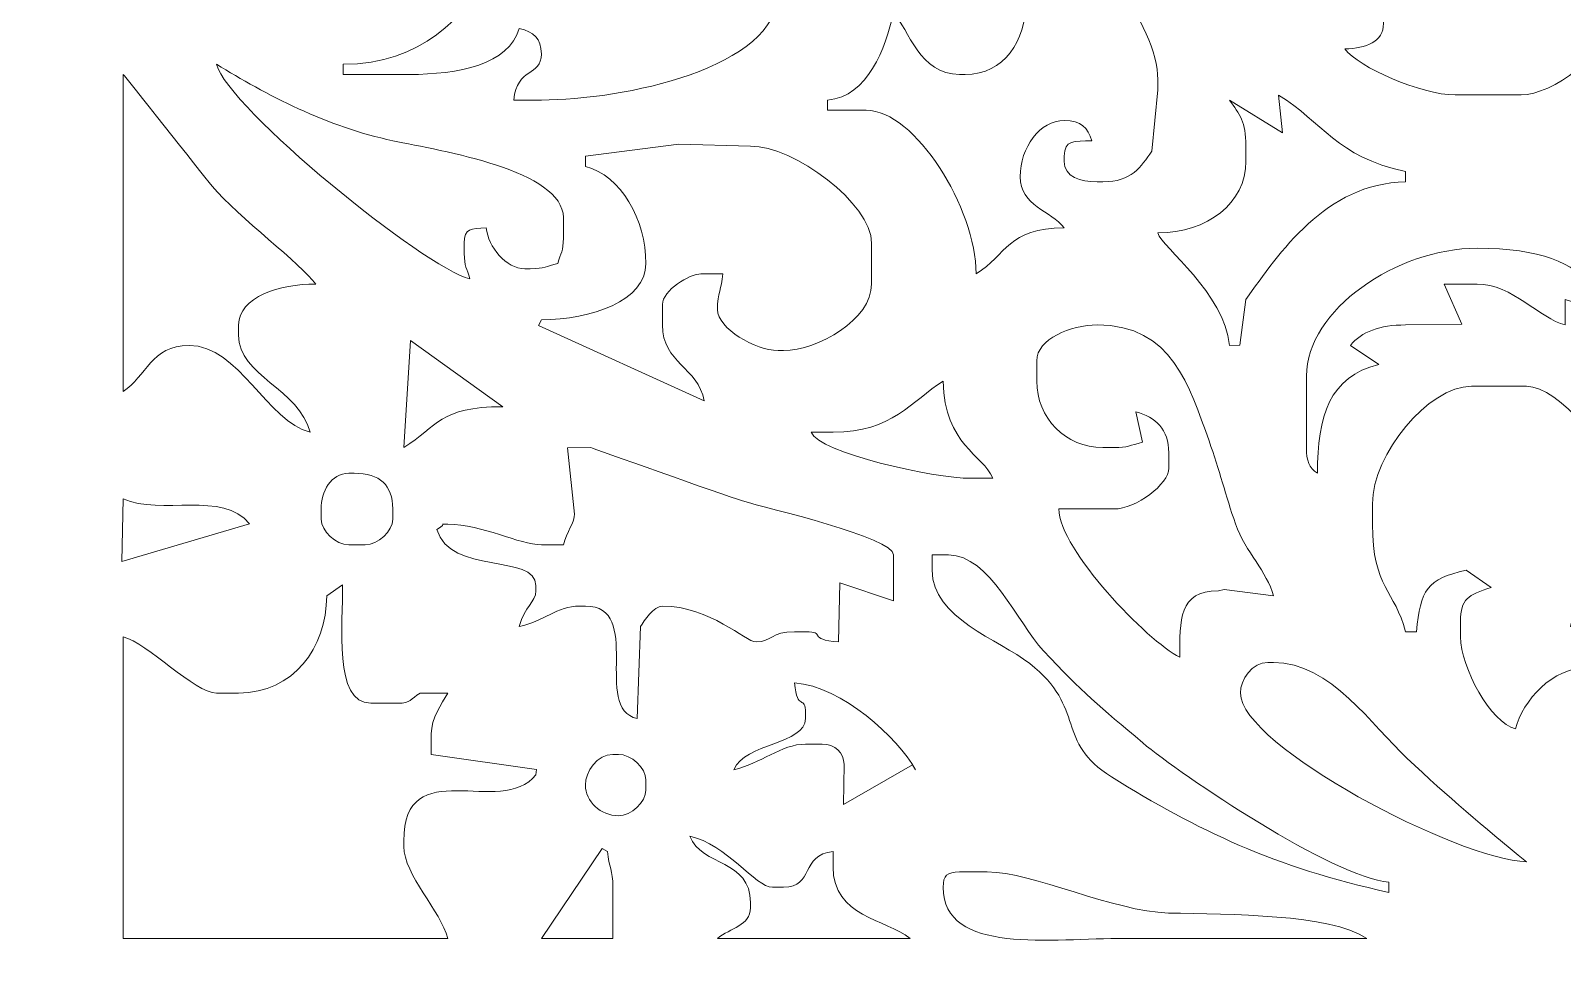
# Model space of a CAD drawing. Header units: millimetres. Extents: x -350 to -130, y -110 to 238.
# Drawn here: x -303.4 to -241.4, y 113.4 to 151.5 of the extents above; entities that cross this region are included whole.
import ezdxf

# ---------------------------------------------------------------- set-up
doc = ezdxf.new("R2010")
doc.units = ezdxf.units.MM
doc.header["$MEASUREMENT"] = 0
doc.layers.add('layer 1', color=7, linetype='Continuous')

msp = doc.modelspace()

# ---------------------------------------------------------------- linework, layer by layer
at = {"layer": 'layer 1', "color": 250, "lineweight": 9}
msp.add_open_spline([(-341.75, 237.5), (-341.75, 237.5), (-138.25, 237.5), (-138.25, 237.5), (-138.25, 237.5), (-133.7125, 237.5), (-130, 233.9225), (-130, 229.55), (-130, 229.55), (-130, 229.55), (-130, 86.45), (-130, 86.45), (-130, 86.45), (-130, 82.0775), (-133.7125, 78.5), (-138.25, 78.5), (-138.25, 78.5), (-138.25, 78.5), (-341.75, 78.5), (-341.75, 78.5), (-341.75, 78.5), (-346.2875, 78.5), (-350, 82.0775), (-350, 86.45), (-350, 86.45), (-350, 86.45), (-350, 229.55), (-350, 229.55), (-350, 229.55), (-350, 233.9225), (-346.2875, 237.5), (-341.75, 237.5)], degree=3, knots=[0, 0, 0, 0, 0.1111111, 0.1111111, 0.1111111, 0.1111111, 0.2222222, 0.2222222, 0.2222222, 0.2222222, 0.3333333, 0.3333333, 0.3333333, 0.3333333, 0.4444444, 0.4444444, 0.4444444, 0.4444445, 0.5555556, 0.5555556, 0.5555556, 0.5555556, 0.6666667, 0.6666667, 0.6666667, 0.6666667, 0.7777778, 0.7777778, 0.7777778, 0.7777778, 1, 1, 1, 1], dxfattribs=at)
at = {"layer": 'layer 1', "lineweight": 9}
for points, knots in [([(-288.0562, 149.7299), (-286.0791, 149.7299), (-284.0234, 150.1302), (-283.6036, 151.5902), (-283.6036, 151.5902), (-283.0199, 151.4455), (-282.713, 151.191), (-282.713, 150.5567), (-282.713, 150.5567), (-282.713, 149.6379), (-283.7059, 150.0382), (-283.8261, 148.6963), (-283.8261, 148.6963), (-283.8261, 148.6963), (-282.713, 148.6963), (-282.713, 148.6963), (-282.713, 148.6963), (-279.4419, 148.6963), (-273.1398, 149.9787), (-273.1398, 153.0371), (-273.1398, 153.0371), (-273.1398, 153.0371), (-273.1398, 153.4505), (-273.1398, 153.4505), (-273.1398, 153.4505), (-273.1398, 154.1088), (-274.2742, 154.8974), (-275.1435, 154.8974), (-275.1435, 154.8974), (-275.1435, 154.8974), (-276.034, 154.8974), (-276.034, 154.8974), (-276.034, 154.8974), (-276.7184, 154.8974), (-276.9245, 154.2919), (-276.9245, 153.6572), (-276.9245, 153.6572), (-276.9245, 152.8481), (-276.5884, 153.6344), (-276.4793, 152.417), (-276.4793, 152.417), (-276.4793, 152.417), (-277.1472, 152.417), (-277.1472, 152.417), (-277.1472, 152.417), (-278.224, 152.417), (-278.9282, 153.0708), (-278.9282, 154.0706), (-278.9282, 154.0706), (-278.9282, 154.0706), (-278.9282, 155.1041), (-278.9282, 155.1041), (-278.9282, 155.1041), (-278.9282, 156.9004), (-277.5141, 157.7913), (-275.5888, 157.7913), (-275.5888, 157.7913), (-275.5888, 157.7913), (-275.5888, 158.2047), (-275.5888, 158.2047), (-275.5888, 158.2047), (-277.7911, 158.2047), (-279.1509, 159.4741), (-279.1509, 161.512), (-279.1509, 161.512), (-279.1509, 162.296), (-278.3806, 163.579), (-277.5925, 163.579), (-277.5925, 163.579), (-277.5925, 163.579), (-276.4793, 163.579), (-276.4793, 163.579), (-276.4793, 163.579), (-276.5884, 162.3616), (-276.9245, 163.1479), (-276.9245, 162.3388), (-276.9245, 162.3388), (-276.9245, 161.7041), (-276.7184, 161.0986), (-276.034, 161.0986), (-276.034, 161.0986), (-276.034, 161.0986), (-275.1435, 161.0986), (-275.1435, 161.0986), (-275.1435, 161.0986), (-274.2742, 161.0986), (-273.1398, 161.8872), (-273.1398, 162.5455), (-273.1398, 162.5455), (-273.1398, 162.5455), (-273.1398, 163.3723), (-273.1398, 163.3723), (-273.1398, 163.3723), (-273.1398, 165.8909), (-279.6814, 167.2997), (-282.713, 167.2997), (-282.713, 167.2997), (-282.713, 167.2997), (-283.8261, 167.2997), (-283.8261, 167.2997), (-283.8261, 167.2997), (-283.7175, 166.0877), (-282.713, 166.127), (-282.713, 165.6461), (-282.713, 165.6461), (-282.713, 164.8079), (-282.919, 164.5755), (-283.6036, 164.4058), (-283.6036, 164.4058), (-283.9587, 165.6408), (-285.8969, 166.2661), (-287.611, 166.2661), (-287.611, 166.2661), (-287.611, 166.2661), (-290.7278, 166.2661), (-290.7278, 166.2661), (-290.7278, 166.2661), (-290.7278, 166.2661), (-290.7278, 165.8528), (-290.7278, 165.8528), (-290.7278, 165.8528), (-284.3822, 165.8528), (-284.2803, 158.2047), (-279.1509, 158.2047), (-279.1509, 158.2047), (-279.1509, 158.2047), (-279.1509, 157.7913), (-279.1509, 157.7913), (-279.1509, 157.7913), (-284.3824, 157.7913), (-284.3331, 150.1432), (-290.7278, 150.1432), (-290.7278, 150.1432), (-290.7278, 150.1432), (-290.7278, 149.7299), (-290.7278, 149.7299), (-290.7278, 149.7299), (-290.7278, 149.7299), (-288.0562, 149.7299), (-288.0562, 149.7299)], [0, 0, 0, 0, 0.0277778, 0.0277778, 0.0277778, 0.0277778, 0.0555556, 0.0555556, 0.0555556, 0.0555556, 0.0833333, 0.0833333, 0.0833333, 0.0833333, 0.1111111, 0.1111111, 0.1111111, 0.1111111, 0.1388889, 0.1388889, 0.1388889, 0.1388889, 0.1666667, 0.1666667, 0.1666667, 0.1666667, 0.1944444, 0.1944444, 0.1944444, 0.1944445, 0.2222222, 0.2222222, 0.2222222, 0.2222222, 0.25, 0.25, 0.25, 0.25, 0.2777778, 0.2777778, 0.2777778, 0.2777778, 0.3055556, 0.3055556, 0.3055556, 0.3055556, 0.3333333, 0.3333333, 0.3333333, 0.3333333, 0.3611111, 0.3611111, 0.3611111, 0.3611111, 0.3888889, 0.3888889, 0.3888889, 0.3888889, 0.4166667, 0.4166667, 0.4166667, 0.4166667, 0.4444444, 0.4444444, 0.4444444, 0.4444445, 0.4722222, 0.4722222, 0.4722222, 0.4722222, 0.5, 0.5, 0.5, 0.5, 0.5277778, 0.5277778, 0.5277778, 0.5277778, 0.5555556, 0.5555556, 0.5555556, 0.5555556, 0.5833333, 0.5833333, 0.5833333, 0.5833333, 0.6111111, 0.6111111, 0.6111111, 0.6111111, 0.6388889, 0.6388889, 0.6388889, 0.6388889, 0.6666667, 0.6666667, 0.6666667, 0.6666667, 0.6944444, 0.6944444, 0.6944444, 0.6944445, 0.7222222, 0.7222222, 0.7222222, 0.7222222, 0.75, 0.75, 0.75, 0.75, 0.7777778, 0.7777778, 0.7777778, 0.7777778, 0.8055556, 0.8055556, 0.8055556, 0.8055556, 0.8333333, 0.8333333, 0.8333333, 0.8333333, 0.8611111, 0.8611111, 0.8611111, 0.8611111, 0.8888889, 0.8888889, 0.8888889, 0.8888889, 0.9166667, 0.9166667, 0.9166667, 0.9166667, 0.9444444, 0.9444444, 0.9444444, 0.9444445, 1, 1, 1, 1]), ([(-251.3217, 152.0036), (-251.3217, 152.0036), (-250.4312, 152.0036), (-250.4312, 152.0036), (-250.4312, 152.0036), (-249.0133, 152.0036), (-249.8614, 152.5007), (-248.6501, 152.6237), (-248.6501, 152.6237), (-248.6501, 152.6237), (-248.6501, 151.7969), (-248.6501, 151.7969), (-248.6501, 151.7969), (-248.6501, 151.0503), (-249.3496, 150.7811), (-250.2085, 150.7634), (-250.2085, 150.7634), (-249.6745, 150.0229), (-247.1078, 148.903), (-245.7558, 148.903), (-245.7558, 148.903), (-245.7558, 148.903), (-243.0843, 148.903), (-243.0843, 148.903), (-243.0843, 148.903), (-241.8444, 148.903), (-239.5222, 150.5371), (-239.5222, 152.0036), (-239.5222, 152.0036), (-239.5222, 152.0036), (-239.5222, 152.6237), (-239.5222, 152.6237), (-239.5222, 152.6237), (-239.5222, 153.1593), (-240.8856, 154.6908), (-241.5259, 154.6908), (-241.5259, 154.6908), (-241.5259, 154.6908), (-243.3069, 154.6908), (-243.3069, 154.6908), (-243.3069, 154.6908), (-244.2323, 154.6908), (-244.4201, 153.7477), (-244.4201, 152.8304), (-244.4201, 152.8304), (-245.2974, 153.0202), (-245.7558, 153.5062), (-245.7558, 154.484), (-245.7558, 154.484), (-245.7558, 154.484), (-245.7558, 155.1041), (-245.7558, 155.1041), (-245.7558, 155.1041), (-245.7558, 156.2151), (-244.8752, 157.5484), (-243.7521, 157.7913), (-243.7521, 157.7913), (-243.7521, 157.7913), (-243.7521, 158.2047), (-243.7521, 158.2047), (-243.7521, 158.2047), (-245.1783, 158.5132), (-245.7558, 159.8882), (-245.7558, 161.512), (-245.7558, 161.512), (-245.7558, 162.4529), (-245.1779, 163.1176), (-244.4201, 163.3723), (-244.4201, 163.3723), (-244.4201, 163.3723), (-244.4201, 162.7522), (-244.4201, 162.7522), (-244.4201, 162.7522), (-244.4201, 162.0556), (-244.0266, 161.3052), (-243.3069, 161.3052), (-243.3069, 161.3052), (-243.3069, 161.3052), (-241.5259, 161.3052), (-241.5259, 161.3052), (-241.5259, 161.3052), (-240.7515, 161.3052), (-239.5222, 162.7414), (-239.5222, 163.579), (-239.5222, 163.579), (-239.5222, 163.579), (-239.5222, 163.9924), (-239.5222, 163.9924), (-239.5222, 163.9924), (-239.5222, 165.959), (-242.1612, 167.093), (-244.4201, 167.093), (-244.4201, 167.093), (-246.8568, 167.093), (-249.244, 166.57), (-250.2085, 165.2326), (-250.2085, 165.2326), (-249.3496, 165.2149), (-248.6501, 164.9457), (-248.6501, 164.1991), (-248.6501, 164.1991), (-248.6501, 164.1991), (-248.6501, 163.9924), (-248.6501, 163.9924), (-248.6501, 163.9924), (-248.6501, 163.2021), (-248.5818, 163.9172), (-248.8727, 163.3723), (-248.8727, 163.3723), (-249.8683, 163.7069), (-249.0434, 163.9924), (-249.9859, 163.9924), (-249.9859, 163.9924), (-249.9859, 163.9924), (-251.7669, 163.9924), (-251.7669, 163.9924), (-251.7669, 163.9924), (-252.7603, 163.9924), (-253.8068, 163.1128), (-254.2159, 162.5455), (-254.2159, 162.5455), (-252.595, 161.8234), (-250.8764, 162.5778), (-250.8764, 159.6516), (-250.8764, 159.6516), (-250.8764, 158.7732), (-251.2361, 158.3915), (-251.9896, 158.2047), (-251.9896, 158.2047), (-251.9896, 158.2047), (-251.9896, 157.7913), (-251.9896, 157.7913), (-251.9896, 157.7913), (-251.3457, 157.6317), (-250.8764, 157.2604), (-250.8764, 156.5511), (-250.8764, 156.5511), (-250.8764, 153.3803), (-252.365, 154.275), (-254.2159, 153.4505), (-254.2159, 153.4505), (-253.6655, 152.6873), (-252.7018, 152.0036), (-251.3217, 152.0036)], [0, 0, 0, 0, 0.027027, 0.027027, 0.027027, 0.027027, 0.0540541, 0.0540541, 0.0540541, 0.0540541, 0.0810811, 0.0810811, 0.0810811, 0.0810811, 0.1081081, 0.1081081, 0.1081081, 0.1081081, 0.1351351, 0.1351351, 0.1351351, 0.1351351, 0.1621622, 0.1621622, 0.1621622, 0.1621622, 0.1891892, 0.1891892, 0.1891892, 0.1891892, 0.2162162, 0.2162162, 0.2162162, 0.2162162, 0.2432432, 0.2432432, 0.2432432, 0.2432433, 0.2702703, 0.2702703, 0.2702703, 0.2702703, 0.2972973, 0.2972973, 0.2972973, 0.2972973, 0.3243243, 0.3243243, 0.3243243, 0.3243243, 0.3513514, 0.3513514, 0.3513514, 0.3513514, 0.3783784, 0.3783784, 0.3783784, 0.3783784, 0.4054054, 0.4054054, 0.4054054, 0.4054054, 0.4324324, 0.4324324, 0.4324324, 0.4324324, 0.4594595, 0.4594595, 0.4594595, 0.4594595, 0.4864865, 0.4864865, 0.4864865, 0.4864865, 0.5135135, 0.5135135, 0.5135135, 0.5135135, 0.5405405, 0.5405405, 0.5405405, 0.5405406, 0.5675676, 0.5675676, 0.5675676, 0.5675676, 0.5945946, 0.5945946, 0.5945946, 0.5945946, 0.6216216, 0.6216216, 0.6216216, 0.6216216, 0.6486486, 0.6486486, 0.6486486, 0.6486487, 0.6756757, 0.6756757, 0.6756757, 0.6756757, 0.7027027, 0.7027027, 0.7027027, 0.7027027, 0.7297297, 0.7297297, 0.7297297, 0.7297297, 0.7567568, 0.7567568, 0.7567568, 0.7567568, 0.7837838, 0.7837838, 0.7837838, 0.7837838, 0.8108108, 0.8108108, 0.8108108, 0.8108108, 0.8378378, 0.8378378, 0.8378378, 0.8378378, 0.8648649, 0.8648649, 0.8648649, 0.8648649, 0.8918919, 0.8918919, 0.8918919, 0.8918919, 0.9189189, 0.9189189, 0.9189189, 0.9189189, 0.9459459, 0.9459459, 0.9459459, 0.945946, 1, 1, 1, 1]), ([(-269.5777, 148.2829), (-267.5933, 148.2829), (-265.125, 144.3165), (-265.125, 141.6684), (-265.125, 141.6684), (-263.8964, 142.4322), (-263.841, 143.5288), (-261.5629, 143.5288), (-261.5629, 143.5288), (-262.1083, 144.22), (-263.3439, 144.4153), (-263.3439, 145.5958), (-263.3439, 145.5958), (-263.3439, 146.7748), (-262.554, 147.8695), (-261.5629, 147.8695), (-261.5629, 147.8695), (-260.8796, 147.8695), (-260.6055, 147.5846), (-260.4497, 147.0427), (-260.4497, 147.0427), (-261.1631, 147.0279), (-261.5629, 147.11), (-261.5629, 146.4226), (-261.5629, 146.4226), (-261.5629, 146.4226), (-261.5629, 146.2159), (-261.5629, 146.2159), (-261.5629, 146.2159), (-261.5629, 145.5805), (-260.9106, 145.3891), (-260.227, 145.3891), (-260.227, 145.3891), (-260.227, 145.3891), (-260.0044, 145.3891), (-260.0044, 145.3891), (-260.0044, 145.3891), (-258.8226, 145.3891), (-258.4613, 145.9906), (-258.0225, 146.6316), (-258.0225, 146.6316), (-258.0225, 146.6316), (-257.778, 149.1098), (-257.778, 149.1098), (-257.778, 149.1098), (-257.778, 149.1098), (-257.778, 149.5231), (-257.778, 149.5231), (-257.778, 149.5231), (-257.778, 151.7039), (-260.5495, 155.5176), (-262.8986, 155.5176), (-262.8986, 155.5176), (-262.8986, 155.5176), (-264.4571, 155.5176), (-264.4571, 155.5176), (-264.4571, 155.5176), (-265.0541, 155.5176), (-265.8469, 154.8637), (-266.0155, 154.2773), (-266.0155, 154.2773), (-266.0155, 154.2773), (-264.4571, 154.2773), (-264.4571, 154.2773), (-264.4571, 154.2773), (-263.7145, 154.2773), (-263.1213, 153.2663), (-263.1213, 152.6237), (-263.1213, 152.6237), (-263.1213, 151.1095), (-263.9814, 149.7299), (-265.5703, 149.7299), (-265.5703, 149.7299), (-265.5703, 149.7299), (-265.7928, 149.7299), (-265.7928, 149.7299), (-265.7928, 149.7299), (-267.426, 149.7299), (-267.8436, 151.5471), (-268.4645, 152.2103), (-268.4645, 152.2103), (-268.8163, 150.8083), (-269.4822, 148.8241), (-271.1361, 148.6963), (-271.1361, 148.6963), (-271.1361, 148.6963), (-271.1361, 148.2829), (-271.1361, 148.2829), (-271.1361, 148.2829), (-271.1361, 148.2829), (-269.5777, 148.2829), (-269.5777, 148.2829)], [0, 0, 0, 0, 0.0416667, 0.0416667, 0.0416667, 0.0416667, 0.0833333, 0.0833333, 0.0833333, 0.0833333, 0.125, 0.125, 0.125, 0.125, 0.1666667, 0.1666667, 0.1666667, 0.1666667, 0.2083333, 0.2083333, 0.2083333, 0.2083333, 0.25, 0.25, 0.25, 0.25, 0.2916667, 0.2916667, 0.2916667, 0.2916667, 0.3333333, 0.3333333, 0.3333333, 0.3333333, 0.375, 0.375, 0.375, 0.375, 0.4166667, 0.4166667, 0.4166667, 0.4166667, 0.4583333, 0.4583333, 0.4583333, 0.4583333, 0.5, 0.5, 0.5, 0.5, 0.5416667, 0.5416667, 0.5416667, 0.5416667, 0.5833333, 0.5833333, 0.5833333, 0.5833333, 0.625, 0.625, 0.625, 0.625, 0.6666667, 0.6666667, 0.6666667, 0.6666667, 0.7083333, 0.7083333, 0.7083333, 0.7083333, 0.75, 0.75, 0.75, 0.75, 0.7916667, 0.7916667, 0.7916667, 0.7916667, 0.8333333, 0.8333333, 0.8333333, 0.8333333, 0.875, 0.875, 0.875, 0.875, 0.9166667, 0.9166667, 0.9166667, 0.9166667, 1, 1, 1, 1]), ([(-285.6073, 141.4617), (-287.4233, 141.9119), (-295.4027, 148.3673), (-295.8483, 150.1432), (-295.8483, 150.1432), (-293.8906, 148.9261), (-291.356, 147.5999), (-288.7149, 147.0513), (-288.7149, 147.0513), (-286.7264, 146.6382), (-281.8224, 145.8571), (-281.8224, 143.9421), (-281.8224, 143.9421), (-281.8224, 143.9421), (-281.8224, 143.1153), (-281.8224, 143.1153), (-281.8224, 143.1153), (-281.8224, 142.5571), (-281.9288, 142.5454), (-282.0451, 142.0818), (-282.0451, 142.0818), (-282.5444, 141.9738), (-282.557, 141.8751), (-283.1583, 141.8751), (-283.1583, 141.8751), (-283.1583, 141.8751), (-283.3809, 141.8751), (-283.3809, 141.8751), (-283.3809, 141.8751), (-284.1279, 141.8751), (-284.8688, 142.7412), (-284.9393, 143.5288), (-284.9393, 143.5288), (-285.5679, 143.4802), (-285.8298, 143.5336), (-285.8298, 142.9086), (-285.8298, 142.9086), (-285.8298, 142.9086), (-285.8298, 142.4952), (-285.8298, 142.4952), (-285.8298, 142.4952), (-285.8298, 141.937), (-285.7236, 141.9253), (-285.6073, 141.4617)], [0, 0, 0, 0, 0.16666666, 0.16666667, 0.16666667, 0.16666667, 0.24999999, 0.25, 0.25, 0.25, 0.33333332, 0.33333333, 0.33333333, 0.33333333, 0.41666666, 0.41666667, 0.41666667, 0.41666667, 0.49999999, 0.5, 0.5, 0.5, 0.58333332, 0.58333333, 0.58333333, 0.58333333, 0.66666666, 0.66666667, 0.66666667, 0.66666667, 0.74999999, 0.75, 0.75, 0.75, 0.83333332, 0.83333333, 0.83333333, 0.83333333, 0.91666666, 0.91666667, 0.91666667, 0.91666667, 1, 1, 1, 1]), ([(-296.9615, 138.7746), (-294.9483, 138.7746), (-293.7873, 135.6879), (-292.0636, 135.2606), (-292.0636, 135.2606), (-292.5033, 137.0131), (-294.9578, 137.5393), (-294.9578, 139.1879), (-294.9578, 139.1879), (-294.9578, 139.1879), (-294.9578, 139.6014), (-294.9578, 139.6014), (-294.9578, 139.6014), (-294.9578, 140.7368), (-293.2833, 141.255), (-291.8409, 141.255), (-291.8409, 141.255), (-292.4217, 142.0601), (-294.944, 143.9374), (-296.0312, 145.2194), (-296.0312, 145.2194), (-296.5154, 145.7904), (-299.517, 149.6508), (-299.6332, 149.7299), (-299.6332, 149.7299), (-299.6332, 149.7299), (-299.6332, 136.9142), (-299.6332, 136.9142), (-299.6332, 136.9142), (-298.6732, 137.511), (-298.5115, 138.7746), (-296.9615, 138.7746)], [0, 0, 0, 0, 0.1111111, 0.1111111, 0.1111111, 0.1111111, 0.2222222, 0.2222222, 0.2222222, 0.2222222, 0.3333333, 0.3333333, 0.3333333, 0.3333333, 0.4444444, 0.4444444, 0.4444444, 0.4444445, 0.5555556, 0.5555556, 0.5555556, 0.5555556, 0.6666667, 0.6666667, 0.6666667, 0.6666667, 0.7777778, 0.7777778, 0.7777778, 0.7777778, 1, 1, 1, 1]), ([(-254.8838, 138.7746), (-254.8838, 138.7746), (-254.4653, 138.7783), (-254.4653, 138.7783), (-254.4653, 138.7783), (-254.4653, 138.7783), (-254.2159, 140.6349), (-254.2159, 140.6349), (-254.2159, 140.6349), (-252.8671, 142.5051), (-250.9948, 145.3222), (-247.7595, 145.3891), (-247.7595, 145.3891), (-247.7595, 145.3891), (-247.7595, 145.8025), (-247.7595, 145.8025), (-247.7595, 145.8025), (-250.566, 146.4095), (-251.1018, 147.7975), (-252.8996, 148.8996), (-252.8996, 148.8996), (-252.8996, 148.8996), (-252.7348, 147.3646), (-252.7348, 147.3646), (-252.7348, 147.3646), (-252.7348, 147.3646), (-254.8838, 148.6963), (-254.8838, 148.6963), (-254.8838, 148.6963), (-254.4681, 148.1198), (-254.2159, 147.8245), (-254.2159, 146.836), (-254.2159, 146.836), (-254.2159, 146.836), (-254.2159, 146.2159), (-254.2159, 146.2159), (-254.2159, 146.2159), (-254.2159, 144.542), (-255.762, 143.322), (-257.778, 143.322), (-257.778, 143.322), (-257.6099, 142.7374), (-255.0738, 140.8941), (-254.8838, 138.7746)], [0, 0, 0, 0, 0.0833333, 0.0833333, 0.0833333, 0.0833333, 0.1666667, 0.1666667, 0.1666667, 0.1666667, 0.25, 0.25, 0.25, 0.25, 0.3333333, 0.3333333, 0.3333333, 0.3333333, 0.4166667, 0.4166667, 0.4166667, 0.4166667, 0.5, 0.5, 0.5, 0.5, 0.5833333, 0.5833333, 0.5833333, 0.5833333, 0.6666667, 0.6666667, 0.6666667, 0.6666667, 0.75, 0.75, 0.75, 0.75, 0.8333333, 0.8333333, 0.8333333, 0.8333333, 1, 1, 1, 1]), ([(-276.1268, 136.5319), (-276.3773, 137.9012), (-277.815, 138.0524), (-277.815, 139.6014), (-277.815, 139.6014), (-277.815, 139.6014), (-277.815, 140.4282), (-277.815, 140.4282), (-277.815, 140.4282), (-277.815, 140.9986), (-276.7113, 141.6684), (-276.2566, 141.6684), (-276.2566, 141.6684), (-276.2566, 141.6684), (-275.3661, 141.6684), (-275.3661, 141.6684), (-275.3661, 141.6684), (-275.424, 141.0219), (-275.5888, 140.9341), (-275.5888, 140.2215), (-275.5888, 140.2215), (-275.5888, 139.466), (-274.0483, 138.5679), (-273.1398, 138.5679), (-273.1398, 138.5679), (-273.1398, 138.5679), (-272.9171, 138.5679), (-272.9171, 138.5679), (-272.9171, 138.5679), (-271.5175, 138.5679), (-269.355, 139.8219), (-269.355, 141.255), (-269.355, 141.255), (-269.355, 141.255), (-269.355, 142.9086), (-269.355, 142.9086), (-269.355, 142.9086), (-269.355, 144.5153), (-272.4932, 146.836), (-274.2529, 146.836), (-274.2529, 146.836), (-274.2529, 146.836), (-277.1578, 146.9154), (-277.1578, 146.9154), (-277.1578, 146.9154), (-277.1578, 146.9154), (-280.9319, 146.4226), (-280.9319, 146.4226), (-280.9319, 146.4226), (-280.9319, 146.4226), (-280.9319, 146.0092), (-280.9319, 146.0092), (-280.9319, 146.0092), (-279.4972, 145.6535), (-278.483, 143.8465), (-278.483, 142.0818), (-278.483, 142.0818), (-278.483, 140.5763), (-280.7007, 139.8081), (-282.713, 139.8081), (-282.713, 139.8081), (-282.713, 139.8081), (-282.8312, 139.5842), (-282.8312, 139.5842), (-282.8312, 139.5842), (-282.8312, 139.5842), (-276.1268, 136.5319), (-276.1268, 136.5319)], [0, 0, 0, 0, 0.0555556, 0.0555556, 0.0555556, 0.0555556, 0.1111111, 0.1111111, 0.1111111, 0.1111111, 0.1666667, 0.1666667, 0.1666667, 0.1666667, 0.2222222, 0.2222222, 0.2222222, 0.2222222, 0.2777778, 0.2777778, 0.2777778, 0.2777778, 0.3333333, 0.3333333, 0.3333333, 0.3333333, 0.3888889, 0.3888889, 0.3888889, 0.3888889, 0.4444444, 0.4444444, 0.4444444, 0.4444445, 0.5, 0.5, 0.5, 0.5, 0.5555556, 0.5555556, 0.5555556, 0.5555556, 0.6111111, 0.6111111, 0.6111111, 0.6111111, 0.6666667, 0.6666667, 0.6666667, 0.6666667, 0.7222222, 0.7222222, 0.7222222, 0.7222222, 0.7777778, 0.7777778, 0.7777778, 0.7777778, 0.8333333, 0.8333333, 0.8333333, 0.8333333, 0.8888889, 0.8888889, 0.8888889, 0.8888889, 1, 1, 1, 1]), ([(-251.3217, 133.6069), (-251.3217, 135.9111), (-250.8372, 137.5228), (-248.8405, 137.9973), (-248.8405, 137.9973), (-248.8405, 137.9973), (-249.9859, 138.7746), (-249.9859, 138.7746), (-249.9859, 138.7746), (-249.5461, 139.3319), (-248.7924, 139.6014), (-247.7595, 139.6014), (-247.7595, 139.6014), (-247.7595, 139.6014), (-245.4753, 139.6275), (-245.4753, 139.6275), (-245.4753, 139.6275), (-245.4753, 139.6275), (-246.2011, 141.255), (-246.2011, 141.255), (-246.2011, 141.255), (-246.2011, 141.255), (-244.8653, 141.255), (-244.8653, 141.255), (-244.8653, 141.255), (-243.4428, 141.255), (-242.3114, 139.8513), (-241.3032, 139.6014), (-241.3032, 139.6014), (-241.3032, 139.6014), (-241.3032, 140.6349), (-241.3032, 140.6349), (-241.3032, 140.6349), (-239.1058, 140.0901), (-238.9175, 137.3128), (-237.9637, 136.2941), (-237.9637, 136.2941), (-237.9637, 136.2941), (-237.9637, 137.741), (-237.9637, 137.741), (-237.9637, 137.741), (-239.7946, 140.2795), (-239.6683, 142.7019), (-244.8653, 142.7019), (-244.8653, 142.7019), (-248.1029, 142.7019), (-251.7669, 140.2102), (-251.7669, 137.5343), (-251.7669, 137.5343), (-251.7669, 137.5343), (-251.7669, 134.6405), (-251.7669, 134.6405), (-251.7669, 134.6405), (-251.7669, 134.0849), (-251.6574, 133.8389), (-251.3217, 133.6069)], [0, 0, 0, 0, 0.0666667, 0.0666667, 0.0666667, 0.0666667, 0.1333333, 0.1333333, 0.1333333, 0.1333333, 0.2, 0.2, 0.2, 0.2, 0.2666667, 0.2666667, 0.2666667, 0.2666667, 0.3333333, 0.3333333, 0.3333333, 0.3333333, 0.4, 0.4, 0.4, 0.4, 0.4666667, 0.4666667, 0.4666667, 0.4666667, 0.5333333, 0.5333333, 0.5333333, 0.5333333, 0.6, 0.6, 0.6, 0.6, 0.6666667, 0.6666667, 0.6666667, 0.6666667, 0.7333333, 0.7333333, 0.7333333, 0.7333333, 0.8, 0.8, 0.8, 0.8, 0.8666667, 0.8666667, 0.8666667, 0.8666667, 1, 1, 1, 1]), ([(-260.0044, 134.6405), (-260.0044, 134.6405), (-259.5592, 134.6405), (-259.5592, 134.6405), (-259.5592, 134.6405), (-258.9579, 134.6405), (-258.9453, 134.7392), (-258.3925, 134.8571), (-258.3925, 134.8571), (-258.3925, 134.8571), (-258.6686, 136.0874), (-258.6686, 136.0874), (-258.6686, 136.0874), (-257.8631, 135.8877), (-257.3328, 135.3662), (-257.3328, 134.4337), (-257.3328, 134.4337), (-257.3328, 134.4337), (-257.3328, 133.8137), (-257.3328, 133.8137), (-257.3328, 133.8137), (-257.3328, 133.1712), (-258.6432, 132.16), (-259.5592, 132.16), (-259.5592, 132.16), (-259.5592, 132.16), (-261.7854, 132.16), (-261.7854, 132.16), (-261.7854, 132.16), (-261.7458, 130.5062), (-258.2108, 126.8158), (-256.8875, 126.1656), (-256.8875, 126.1656), (-256.8875, 127.6587), (-256.9478, 128.8527), (-255.3291, 128.8527), (-255.3291, 128.8527), (-255.3291, 128.8527), (-255.0991, 128.8987), (-255.0991, 128.8987), (-255.0991, 128.8987), (-255.0991, 128.8987), (-253.1028, 128.6461), (-253.1028, 128.6461), (-253.1028, 128.6461), (-253.3522, 129.6401), (-254.2183, 130.3841), (-254.635, 131.5642), (-254.635, 131.5642), (-255.0314, 132.6864), (-255.2834, 133.7441), (-255.7059, 134.9108), (-255.7059, 134.9108), (-256.5067, 137.1227), (-257.192, 139.6014), (-260.227, 139.6014), (-260.227, 139.6014), (-261.2984, 139.6014), (-262.676, 139.0344), (-262.676, 138.1544), (-262.676, 138.1544), (-262.676, 138.1544), (-262.676, 137.3276), (-262.676, 137.3276), (-262.676, 137.3276), (-262.676, 135.8552), (-261.5083, 134.6405), (-260.0044, 134.6405)], [0, 0, 0, 0, 0.0555556, 0.0555556, 0.0555556, 0.0555556, 0.1111111, 0.1111111, 0.1111111, 0.1111111, 0.1666667, 0.1666667, 0.1666667, 0.1666667, 0.2222222, 0.2222222, 0.2222222, 0.2222222, 0.2777778, 0.2777778, 0.2777778, 0.2777778, 0.3333333, 0.3333333, 0.3333333, 0.3333333, 0.3888889, 0.3888889, 0.3888889, 0.3888889, 0.4444444, 0.4444444, 0.4444444, 0.4444445, 0.5, 0.5, 0.5, 0.5, 0.5555556, 0.5555556, 0.5555556, 0.5555556, 0.6111111, 0.6111111, 0.6111111, 0.6111111, 0.6666667, 0.6666667, 0.6666667, 0.6666667, 0.7222222, 0.7222222, 0.7222222, 0.7222222, 0.7777778, 0.7777778, 0.7777778, 0.7777778, 0.8333333, 0.8333333, 0.8333333, 0.8333333, 0.8888889, 0.8888889, 0.8888889, 0.8888889, 1, 1, 1, 1]), ([(-284.2714, 136.2941), (-286.8689, 136.2941), (-286.8792, 135.5106), (-288.2788, 134.6405), (-288.2788, 134.6405), (-288.2788, 134.6405), (-288.0058, 138.9795), (-288.0058, 138.9795), (-288.0058, 138.9795), (-288.0058, 138.9795), (-284.2714, 136.2941), (-284.2714, 136.2941)], [0, 0, 0, 0, 0.5, 0.5, 0.5, 0.5, 0.75, 0.75, 0.75, 0.75, 1, 1, 1, 1]), ([(-265.3476, 133.4003), (-265.3476, 133.4003), (-264.4571, 133.4003), (-264.4571, 133.4003), (-264.4571, 133.4003), (-264.8388, 134.3794), (-266.3979, 134.7094), (-266.4608, 137.3276), (-266.4608, 137.3276), (-267.725, 136.5416), (-268.5184, 135.2606), (-270.9134, 135.2606), (-270.9134, 135.2606), (-270.9134, 135.2606), (-271.8039, 135.2606), (-271.8039, 135.2606), (-271.8039, 135.2606), (-271.4793, 134.4278), (-266.8103, 133.4003), (-265.3476, 133.4003)], [0, 0, 0, 0, 0.1666667, 0.1666667, 0.1666667, 0.1666667, 0.3333333, 0.3333333, 0.3333333, 0.3333333, 0.5, 0.5, 0.5, 0.5, 0.6666667, 0.6666667, 0.6666667, 0.6666667, 1, 1, 1, 1]), ([(-234.4016, 133.6069), (-234.9528, 132.8705), (-235.2738, 130.8755), (-236.2223, 129.5098), (-236.2223, 129.5098), (-236.9168, 128.5097), (-238.4986, 127.4058), (-240.19, 127.4058), (-240.19, 127.4058), (-240.19, 127.4058), (-241.0806, 127.4058), (-241.0806, 127.4058), (-241.0806, 127.4058), (-240.9935, 128.3769), (-239.2995, 129.407), (-239.2995, 132.16), (-239.2995, 132.16), (-239.2995, 132.16), (-239.2995, 132.9868), (-239.2995, 132.9868), (-239.2995, 132.9868), (-239.2995, 134.449), (-241.5639, 137.121), (-242.8616, 137.121), (-242.8616, 137.121), (-242.8616, 137.121), (-245.088, 137.121), (-245.088, 137.121), (-245.088, 137.121), (-246.8488, 137.121), (-249.0954, 134.3726), (-249.0954, 132.3668), (-249.0954, 132.3668), (-249.0954, 132.3668), (-249.0954, 131.5399), (-249.0954, 131.5399), (-249.0954, 131.5399), (-249.0954, 128.9634), (-248.1743, 128.852), (-247.7595, 127.1991), (-247.7595, 127.1991), (-247.7595, 127.1991), (-247.3143, 127.1991), (-247.3143, 127.1991), (-247.3143, 127.1991), (-247.1634, 128.8823), (-246.8881, 129.3384), (-245.3106, 129.6796), (-245.3106, 129.6796), (-245.3106, 129.6796), (-244.299, 128.9826), (-244.299, 128.9826), (-244.299, 128.9826), (-245.2262, 128.6784), (-245.5333, 128.5309), (-245.5333, 127.6126), (-245.5333, 127.6126), (-245.5333, 127.6126), (-245.5333, 126.9924), (-245.5333, 126.9924), (-245.5333, 126.9924), (-245.5333, 125.7361), (-244.3045, 123.5191), (-243.3069, 123.2717), (-243.3069, 123.2717), (-243.0203, 124.414), (-241.8073, 125.7522), (-240.4127, 125.7522), (-240.4127, 125.7522), (-240.4127, 125.7522), (-238.8542, 125.7522), (-238.8542, 125.7522), (-238.8542, 125.7522), (-236.4373, 125.7522), (-235.8609, 123.9723), (-234.4016, 123.0651), (-234.4016, 123.0651), (-233.8154, 123.8777), (-231.9801, 125.7522), (-230.6168, 125.7522), (-230.6168, 125.7522), (-230.6168, 125.7522), (-229.0584, 125.7522), (-229.0584, 125.7522), (-229.0584, 125.7522), (-227.2199, 125.7522), (-226.0602, 124.632), (-225.7188, 123.2717), (-225.7188, 123.2717), (-224.6001, 123.5491), (-223.4926, 125.9121), (-223.4926, 127.4058), (-223.4926, 127.4058), (-223.4926, 127.4058), (-223.4926, 127.6126), (-223.4926, 127.6126), (-223.4926, 127.6126), (-223.4926, 128.1708), (-223.5988, 128.1825), (-223.7151, 128.6461), (-223.7151, 128.6461), (-223.7151, 128.6461), (-224.6159, 128.8165), (-224.6159, 128.8165), (-224.6159, 128.8165), (-224.471, 129.321), (-224.3916, 129.6796), (-223.7151, 129.6796), (-223.7151, 129.6796), (-222.2975, 129.6796), (-221.7114, 128.5512), (-221.7114, 127.1991), (-221.7114, 127.1991), (-220.6504, 127.9209), (-219.9304, 129.7615), (-219.9304, 131.5399), (-219.9304, 131.5399), (-219.9304, 131.5399), (-219.9304, 132.16), (-219.9304, 132.16), (-219.9304, 132.16), (-219.9304, 134.7606), (-222.0822, 137.121), (-224.8283, 137.121), (-224.8283, 137.121), (-224.8283, 137.121), (-226.1641, 137.121), (-226.1641, 137.121), (-226.1641, 137.121), (-227.9718, 137.121), (-229.7262, 134.2266), (-229.7262, 131.9533), (-229.7262, 131.9533), (-229.7262, 129.474), (-228.0284, 128.3339), (-227.9452, 127.4058), (-227.9452, 127.4058), (-227.9452, 127.4058), (-228.8357, 127.4058), (-228.8357, 127.4058), (-228.8357, 127.4058), (-231.9578, 127.4058), (-234.3341, 130.7931), (-234.4016, 133.6069)], [0, 0, 0, 0, 0.027027, 0.027027, 0.027027, 0.027027, 0.0540541, 0.0540541, 0.0540541, 0.0540541, 0.0810811, 0.0810811, 0.0810811, 0.0810811, 0.1081081, 0.1081081, 0.1081081, 0.1081081, 0.1351351, 0.1351351, 0.1351351, 0.1351351, 0.1621622, 0.1621622, 0.1621622, 0.1621622, 0.1891892, 0.1891892, 0.1891892, 0.1891892, 0.2162162, 0.2162162, 0.2162162, 0.2162162, 0.2432432, 0.2432432, 0.2432432, 0.2432433, 0.2702703, 0.2702703, 0.2702703, 0.2702703, 0.2972973, 0.2972973, 0.2972973, 0.2972973, 0.3243243, 0.3243243, 0.3243243, 0.3243243, 0.3513514, 0.3513514, 0.3513514, 0.3513514, 0.3783784, 0.3783784, 0.3783784, 0.3783784, 0.4054054, 0.4054054, 0.4054054, 0.4054054, 0.4324324, 0.4324324, 0.4324324, 0.4324324, 0.4594595, 0.4594595, 0.4594595, 0.4594595, 0.4864865, 0.4864865, 0.4864865, 0.4864865, 0.5135135, 0.5135135, 0.5135135, 0.5135135, 0.5405405, 0.5405405, 0.5405405, 0.5405406, 0.5675676, 0.5675676, 0.5675676, 0.5675676, 0.5945946, 0.5945946, 0.5945946, 0.5945946, 0.6216216, 0.6216216, 0.6216216, 0.6216216, 0.6486486, 0.6486486, 0.6486486, 0.6486487, 0.6756757, 0.6756757, 0.6756757, 0.6756757, 0.7027027, 0.7027027, 0.7027027, 0.7027027, 0.7297297, 0.7297297, 0.7297297, 0.7297297, 0.7567568, 0.7567568, 0.7567568, 0.7567568, 0.7837838, 0.7837838, 0.7837838, 0.7837838, 0.8108108, 0.8108108, 0.8108108, 0.8108108, 0.8378378, 0.8378378, 0.8378378, 0.8378378, 0.8648649, 0.8648649, 0.8648649, 0.8648649, 0.8918919, 0.8918919, 0.8918919, 0.8918919, 0.9189189, 0.9189189, 0.9189189, 0.9189189, 0.9459459, 0.9459459, 0.9459459, 0.945946, 1, 1, 1, 1]), ([(-282.9356, 129.0595), (-282.9356, 129.0595), (-282.9356, 128.8527), (-282.9356, 128.8527), (-282.9356, 128.8527), (-282.9356, 128.3694), (-283.3944, 128.2392), (-283.6036, 127.4058), (-283.6036, 127.4058), (-282.6191, 127.6188), (-282.095, 128.2327), (-281.1546, 128.2327), (-281.1546, 128.2327), (-281.1546, 128.2327), (-280.9319, 128.2327), (-280.9319, 128.2327), (-280.9319, 128.2327), (-278.5561, 128.2327), (-280.6602, 124.1146), (-278.843, 123.6814), (-278.843, 123.6814), (-278.843, 123.6814), (-278.7056, 127.4058), (-278.7056, 127.4058), (-278.7056, 127.4058), (-278.5374, 127.639), (-278.1828, 128.2327), (-277.815, 128.2327), (-277.815, 128.2327), (-275.8717, 128.2327), (-274.4633, 126.7858), (-274.0303, 126.7858), (-274.0303, 126.7858), (-273.3692, 126.7858), (-273.4348, 127.1991), (-272.4719, 127.1991), (-272.4719, 127.1991), (-272.4719, 127.1991), (-272.0266, 127.1991), (-272.0266, 127.1991), (-272.0266, 127.1991), (-271.1551, 127.1991), (-272.002, 126.8871), (-270.6908, 126.7858), (-270.6908, 126.7858), (-270.6908, 126.7858), (-270.6415, 129.172), (-270.6415, 129.172), (-270.6415, 129.172), (-270.6415, 129.172), (-268.4645, 128.4394), (-268.4645, 128.4394), (-268.4645, 128.4394), (-268.4645, 128.4394), (-268.4645, 130.2997), (-268.4645, 130.2997), (-268.4645, 130.2997), (-268.4645, 131.021), (-273.5804, 132.1815), (-274.5712, 132.4846), (-274.5712, 132.4846), (-275.4162, 132.7432), (-280.6821, 134.6405), (-280.7093, 134.6405), (-280.7093, 134.6405), (-280.7093, 134.6405), (-281.6511, 134.6354), (-281.6511, 134.6354), (-281.6511, 134.6354), (-281.6511, 134.6354), (-281.3772, 131.9533), (-281.3772, 131.9533), (-281.3772, 131.9533), (-281.3445, 131.6697), (-281.6994, 131.2036), (-281.8224, 130.7131), (-281.8224, 130.7131), (-281.8224, 130.7131), (-282.713, 130.7131), (-282.713, 130.7131), (-282.713, 130.7131), (-283.6059, 130.7131), (-285.0785, 131.5399), (-286.4978, 131.5399), (-286.4978, 131.5399), (-286.9998, 131.5399), (-286.3946, 131.6193), (-286.943, 131.3332), (-286.943, 131.3332), (-286.4075, 129.4711), (-282.9356, 130.3775), (-282.9356, 129.0595)], [0, 0, 0, 0, 0.0416667, 0.0416667, 0.0416667, 0.0416667, 0.0833333, 0.0833333, 0.0833333, 0.0833333, 0.125, 0.125, 0.125, 0.125, 0.1666667, 0.1666667, 0.1666667, 0.1666667, 0.2083333, 0.2083333, 0.2083333, 0.2083333, 0.25, 0.25, 0.25, 0.25, 0.2916667, 0.2916667, 0.2916667, 0.2916667, 0.3333333, 0.3333333, 0.3333333, 0.3333333, 0.375, 0.375, 0.375, 0.375, 0.4166667, 0.4166667, 0.4166667, 0.4166667, 0.4583333, 0.4583333, 0.4583333, 0.4583333, 0.5, 0.5, 0.5, 0.5, 0.5416667, 0.5416667, 0.5416667, 0.5416667, 0.5833333, 0.5833333, 0.5833333, 0.5833333, 0.625, 0.625, 0.625, 0.625, 0.6666667, 0.6666667, 0.6666667, 0.6666667, 0.7083333, 0.7083333, 0.7083333, 0.7083333, 0.75, 0.75, 0.75, 0.75, 0.7916667, 0.7916667, 0.7916667, 0.7916667, 0.8333333, 0.8333333, 0.8333333, 0.8333333, 0.875, 0.875, 0.875, 0.875, 0.9166667, 0.9166667, 0.9166667, 0.9166667, 1, 1, 1, 1]), ([(-290.5052, 130.7131), (-290.5052, 130.7131), (-289.8372, 130.7131), (-289.8372, 130.7131), (-289.8372, 130.7131), (-289.3181, 130.7131), (-288.7241, 131.2646), (-288.7241, 131.7466), (-288.7241, 131.7466), (-288.7241, 131.7466), (-288.7241, 132.16), (-288.7241, 132.16), (-288.7241, 132.16), (-288.7241, 133.125), (-289.2432, 133.6069), (-290.2825, 133.6069), (-290.2825, 133.6069), (-290.2825, 133.6069), (-290.5052, 133.6069), (-290.5052, 133.6069), (-290.5052, 133.6069), (-291.2249, 133.6069), (-291.6184, 132.8566), (-291.6184, 132.16), (-291.6184, 132.16), (-291.6184, 132.16), (-291.6184, 131.7466), (-291.6184, 131.7466), (-291.6184, 131.7466), (-291.6184, 131.2646), (-291.0243, 130.7131), (-290.5052, 130.7131)], [0, 0, 0, 0, 0.1111111, 0.1111111, 0.1111111, 0.1111111, 0.2222222, 0.2222222, 0.2222222, 0.2222222, 0.3333333, 0.3333333, 0.3333333, 0.3333333, 0.4444444, 0.4444444, 0.4444444, 0.4444445, 0.5555556, 0.5555556, 0.5555556, 0.5555556, 0.6666667, 0.6666667, 0.6666667, 0.6666667, 0.7777778, 0.7777778, 0.7777778, 0.7777778, 1, 1, 1, 1]), ([(-294.5206, 131.5633), (-295.5951, 132.9117), (-298.0894, 131.8857), (-299.6332, 132.5734), (-299.6332, 132.5734), (-299.6332, 132.5734), (-299.6836, 130.033), (-299.6836, 130.033), (-299.6836, 130.033), (-299.6836, 130.033), (-294.5206, 131.5633), (-294.5206, 131.5633)], [0, 0, 0, 0, 0.25, 0.25, 0.25, 0.25, 0.5, 0.5, 0.5, 0.5, 1, 1, 1, 1]), ([(-248.4275, 116.6573), (-248.4275, 116.6573), (-248.4275, 117.0707), (-248.4275, 117.0707), (-248.4275, 117.0707), (-250.6589, 117.2431), (-256.8409, 121.4), (-258.3886, 122.7049), (-258.3886, 122.7049), (-260.1107, 124.1568), (-260.8525, 124.7625), (-262.3991, 126.4227), (-262.3991, 126.4227), (-263.4677, 127.5697), (-264.5841, 130.2997), (-266.2381, 130.2997), (-266.2381, 130.2997), (-266.2381, 130.2997), (-266.906, 130.2997), (-266.906, 130.2997), (-266.906, 130.2997), (-266.906, 130.2997), (-266.906, 129.6796), (-266.906, 129.6796), (-266.906, 129.6796), (-266.906, 127.7402), (-264.2125, 126.8951), (-262.9552, 125.9063), (-262.9552, 125.9063), (-260.6463, 124.0904), (-261.9482, 122.754), (-259.6519, 121.3253), (-259.6519, 121.3253), (-256.1994, 119.1772), (-253.0299, 117.6528), (-248.4275, 116.6573)], [0, 0, 0, 0, 0.1, 0.1, 0.1, 0.1, 0.2, 0.2, 0.2, 0.2, 0.3, 0.3, 0.3, 0.3, 0.4, 0.4, 0.4, 0.4, 0.5, 0.5, 0.5, 0.5, 0.6, 0.6, 0.6, 0.6, 0.7, 0.7, 0.7, 0.7, 0.8, 0.8, 0.8, 0.8, 1, 1, 1, 1]), ([(-286.4978, 114.7969), (-286.77, 115.8817), (-288.2788, 117.3763), (-288.2788, 118.5176), (-288.2788, 118.5176), (-288.2788, 118.5176), (-288.2788, 118.7243), (-288.2788, 118.7243), (-288.2788, 118.7243), (-288.2788, 122.3576), (-284.3314, 119.6427), (-282.9356, 121.4114), (-282.9356, 121.4114), (-282.9356, 121.4114), (-282.9057, 121.6309), (-282.9057, 121.6309), (-282.9057, 121.6309), (-282.9057, 121.6309), (-287.1657, 122.2383), (-287.1657, 122.2383), (-287.1657, 122.2383), (-287.1657, 122.2383), (-287.1657, 123.0651), (-287.1657, 123.0651), (-287.1657, 123.0651), (-287.1657, 123.7102), (-286.7584, 124.2613), (-286.4978, 124.7187), (-286.4978, 124.7187), (-286.4978, 124.7187), (-287.611, 124.7187), (-287.611, 124.7187), (-287.611, 124.7187), (-288.0128, 124.4689), (-288.0023, 124.3053), (-288.5015, 124.3053), (-288.5015, 124.3053), (-288.5015, 124.3053), (-289.6147, 124.3053), (-289.6147, 124.3053), (-289.6147, 124.3053), (-291.1371, 124.3053), (-290.7278, 127.5492), (-290.7546, 129.0895), (-290.7546, 129.0895), (-290.7546, 129.0895), (-291.3957, 128.6461), (-291.3957, 128.6461), (-291.3957, 128.6461), (-291.3957, 126.5411), (-292.7455, 124.7187), (-294.9578, 124.7187), (-294.9578, 124.7187), (-294.9578, 124.7187), (-295.8483, 124.7187), (-295.8483, 124.7187), (-295.8483, 124.7187), (-296.7379, 124.7187), (-298.6548, 126.7499), (-299.6332, 126.9924), (-299.6332, 126.9924), (-299.6332, 126.9924), (-299.6332, 114.7969), (-299.6332, 114.7969), (-299.6332, 114.7969), (-299.6332, 114.7969), (-286.4978, 114.7969), (-286.4978, 114.7969)], [0, 0, 0, 0, 0.0555556, 0.0555556, 0.0555556, 0.0555556, 0.1111111, 0.1111111, 0.1111111, 0.1111111, 0.1666667, 0.1666667, 0.1666667, 0.1666667, 0.2222222, 0.2222222, 0.2222222, 0.2222222, 0.2777778, 0.2777778, 0.2777778, 0.2777778, 0.3333333, 0.3333333, 0.3333333, 0.3333333, 0.3888889, 0.3888889, 0.3888889, 0.3888889, 0.4444444, 0.4444444, 0.4444444, 0.4444445, 0.5, 0.5, 0.5, 0.5, 0.5555556, 0.5555556, 0.5555556, 0.5555556, 0.6111111, 0.6111111, 0.6111111, 0.6111111, 0.6666667, 0.6666667, 0.6666667, 0.6666667, 0.7222222, 0.7222222, 0.7222222, 0.7222222, 0.7777778, 0.7777778, 0.7777778, 0.7777778, 0.8333333, 0.8333333, 0.8333333, 0.8333333, 0.8888889, 0.8888889, 0.8888889, 0.8888889, 1, 1, 1, 1]), ([(-242.8616, 117.8975), (-244.6753, 119.3611), (-245.9737, 120.4763), (-247.7043, 122.0829), (-247.7043, 122.0829), (-249.0827, 123.3627), (-250.797, 125.9589), (-253.1028, 125.9589), (-253.1028, 125.9589), (-253.1028, 125.9589), (-253.3254, 125.9589), (-253.3254, 125.9589), (-253.3254, 125.9589), (-253.9572, 125.9589), (-254.4386, 125.2455), (-254.4386, 124.7187), (-254.4386, 124.7187), (-254.4386, 122.5787), (-245.5759, 117.9536), (-242.8616, 117.8975)], [0, 0, 0, 0, 0.1666667, 0.1666667, 0.1666667, 0.1666667, 0.3333333, 0.3333333, 0.3333333, 0.3333333, 0.5, 0.5, 0.5, 0.5, 0.6666667, 0.6666667, 0.6666667, 0.6666667, 1, 1, 1, 1]), ([(-272.0266, 122.6517), (-272.0266, 122.6517), (-271.3587, 122.6517), (-271.3587, 122.6517), (-271.3587, 122.6517), (-270.8376, 122.6517), (-270.4682, 122.3087), (-270.4682, 121.8248), (-270.4682, 121.8248), (-270.4682, 121.8248), (-270.4972, 120.2149), (-270.4972, 120.2149), (-270.4972, 120.2149), (-270.4972, 120.2149), (-267.706, 121.8165), (-267.706, 121.8165), (-267.706, 121.8165), (-267.706, 121.8165), (-267.574, 121.6181), (-267.574, 121.6181), (-267.574, 121.6181), (-268.3095, 122.9088), (-270.5411, 124.983), (-272.4719, 125.1321), (-272.4719, 125.1321), (-272.3628, 123.9147), (-272.0266, 124.701), (-272.0266, 123.8919), (-272.0266, 123.8919), (-272.0266, 123.8919), (-272.0266, 123.6852), (-272.0266, 123.6852), (-272.0266, 123.6852), (-272.0266, 122.6439), (-274.4996, 122.6986), (-274.9208, 121.6181), (-274.9208, 121.6181), (-273.8596, 121.8477), (-273.0067, 122.6517), (-272.0266, 122.6517)], [0, 0, 0, 0, 0.0909091, 0.0909091, 0.0909091, 0.0909091, 0.1818182, 0.1818182, 0.1818182, 0.1818182, 0.2727273, 0.2727273, 0.2727273, 0.2727273, 0.3636364, 0.3636364, 0.3636364, 0.3636364, 0.4545455, 0.4545455, 0.4545455, 0.4545455, 0.5454545, 0.5454545, 0.5454545, 0.5454546, 0.6363636, 0.6363636, 0.6363636, 0.6363636, 0.7272727, 0.7272727, 0.7272727, 0.7272727, 0.8181818, 0.8181818, 0.8181818, 0.8181818, 1, 1, 1, 1]), ([(-279.5962, 119.7578), (-279.077, 119.7578), (-278.483, 120.3093), (-278.483, 120.7913), (-278.483, 120.7913), (-278.483, 120.7913), (-278.483, 121.2048), (-278.483, 121.2048), (-278.483, 121.2048), (-278.483, 121.6867), (-279.077, 122.2383), (-279.5962, 122.2383), (-279.5962, 122.2383), (-279.5962, 122.2383), (-279.8187, 122.2383), (-279.8187, 122.2383), (-279.8187, 122.2383), (-280.4505, 122.2383), (-280.9319, 121.5248), (-280.9319, 120.998), (-280.9319, 120.998), (-280.9319, 120.3295), (-280.3162, 119.7578), (-279.5962, 119.7578)], [0, 0, 0, 0, 0.1428571, 0.1428571, 0.1428571, 0.1428572, 0.2857143, 0.2857143, 0.2857143, 0.2857143, 0.4285714, 0.4285714, 0.4285714, 0.4285714, 0.5714286, 0.5714286, 0.5714286, 0.5714286, 0.7142857, 0.7142857, 0.7142857, 0.7142857, 1, 1, 1, 1]), ([(-279.8187, 114.7969), (-279.8187, 114.7969), (-279.8187, 116.8639), (-279.8187, 116.8639), (-279.8187, 116.8639), (-279.8187, 117.5766), (-279.9835, 117.6643), (-280.0414, 118.3109), (-280.0414, 118.3109), (-280.0414, 118.3109), (-280.247, 118.4247), (-280.247, 118.4247), (-280.247, 118.4247), (-280.247, 118.4247), (-282.713, 114.7969), (-282.713, 114.7969), (-282.713, 114.7969), (-282.713, 114.7969), (-279.8187, 114.7969), (-279.8187, 114.7969)], [0, 0, 0, 0, 0.1666667, 0.1666667, 0.1666667, 0.1666667, 0.3333333, 0.3333333, 0.3333333, 0.3333333, 0.5, 0.5, 0.5, 0.5, 0.6666667, 0.6666667, 0.6666667, 0.6666667, 1, 1, 1, 1]), ([(-274.2529, 116.2438), (-274.2529, 117.995), (-276.2174, 117.6883), (-276.7019, 118.931), (-276.7019, 118.931), (-275.2437, 118.6156), (-274.0454, 116.8639), (-273.3624, 116.8639), (-273.3624, 116.8639), (-273.3624, 116.8639), (-272.9171, 116.8639), (-272.9171, 116.8639), (-272.9171, 116.8639), (-271.6707, 116.8639), (-272.239, 118.1762), (-270.9134, 118.3109), (-270.9134, 118.3109), (-270.9134, 118.3109), (-270.9134, 117.6907), (-270.9134, 117.6907), (-270.9134, 117.6907), (-270.9134, 115.6406), (-268.7803, 115.5908), (-267.7965, 114.7969), (-267.7965, 114.7969), (-267.7965, 114.7969), (-275.5888, 114.7969), (-275.5888, 114.7969), (-275.5888, 114.7969), (-275.0719, 115.214), (-274.2529, 115.3096), (-274.2529, 116.0371), (-274.2529, 116.0371), (-274.2529, 116.0371), (-274.2529, 116.2438), (-274.2529, 116.2438)], [0, 0, 0, 0, 0.19999999, 0.2, 0.2, 0.2, 0.29999999, 0.3, 0.3, 0.3, 0.39999999, 0.4, 0.4, 0.4, 0.49999999, 0.5, 0.5, 0.5, 0.59999999, 0.6, 0.6, 0.6, 0.69999999, 0.7, 0.7, 0.7, 0.79999999, 0.8, 0.8, 0.8, 0.89999999, 0.9, 0.9, 0.9, 1, 1, 1, 1]), ([(-249.318, 114.7969), (-250.8754, 115.8016), (-254.8221, 115.7529), (-257.3419, 115.822), (-257.3419, 115.822), (-259.566, 115.883), (-262.8496, 117.4841), (-264.6797, 117.4841), (-264.6797, 117.4841), (-264.6797, 117.4841), (-265.7928, 117.4841), (-265.7928, 117.4841), (-265.7928, 117.4841), (-266.3059, 117.4841), (-266.4608, 117.3402), (-266.4608, 116.8639), (-266.4608, 116.8639), (-266.4608, 114.1128), (-262.0574, 114.7969), (-259.1139, 114.7969), (-259.1139, 114.7969), (-255.8486, 114.7969), (-252.5833, 114.7969), (-249.318, 114.7969)], [0, 0, 0, 0, 0.1428571, 0.1428571, 0.1428571, 0.1428572, 0.2857143, 0.2857143, 0.2857143, 0.2857143, 0.4285714, 0.4285714, 0.4285714, 0.4285714, 0.5714286, 0.5714286, 0.5714286, 0.5714286, 0.7142857, 0.7142857, 0.7142857, 0.7142857, 1, 1, 1, 1])]:
    msp.add_open_spline(points, degree=3, knots=knots, dxfattribs=at)

doc.saveas('drawing.dxf')
